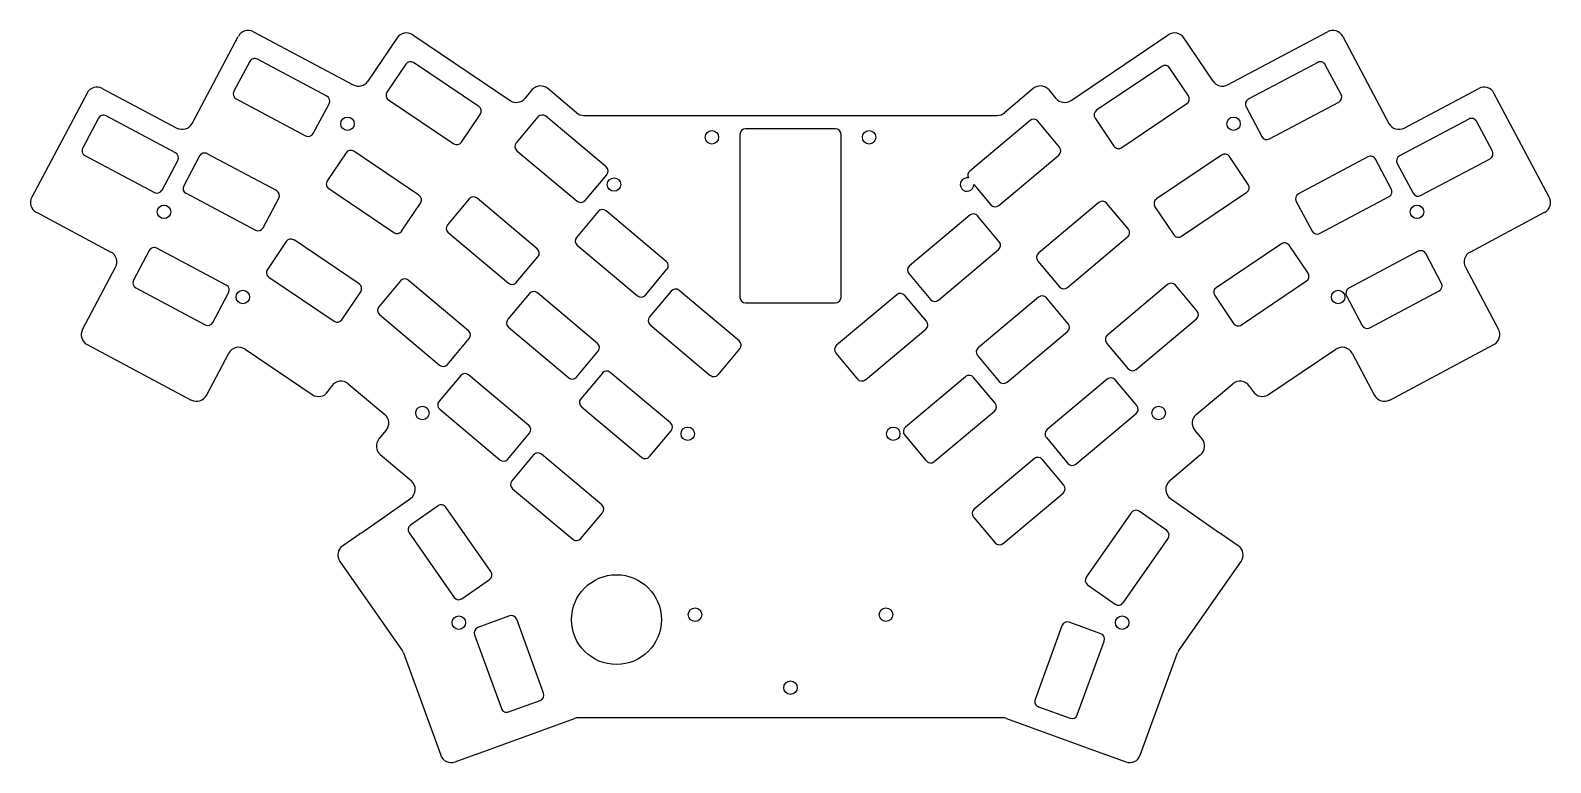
# Model space of a CAD drawing. Header units: millimetres. Extents: x -8 to 262, y -89 to 41.
import ezdxf

# ---------------------------------------------------------------- set-up
doc = ezdxf.new("R2010")
doc.units = ezdxf.units.MM

msp = doc.modelspace()

# ---------------------------------------------------------------- linework, layer by layer
for p, q in [((31.3, 40.66), (49.08, 31.21)), ((204.81, 31.21), (222.59, 40.66)), ((20.36, 24.34), (28.6, 39.84)), ((56.88, 39.57), (51.68, 31.86)), ((59.66, 40.11), (76.99, 28.42)), ((176.91, 28.42), (194.24, 40.11)), ((202.22, 31.86), (197.02, 39.57)), ((225.3, 39.84), (233.54, 24.34)), ((30.63, 35.36), (27.82, 30.06)), ((44.35, 29.2), (31.99, 35.77)), ((220.85, 35.21), (208.49, 28.63)), ((58.44, 34.9), (55.08, 29.92)), ((71.43, 27.34), (59.83, 35.17)), ((193.08, 34.5), (181.47, 26.67)), ((197.82, 29.25), (194.46, 34.23)), ((225.02, 29.5), (222.2, 34.79)), ((4.37, 30.58), (17.66, 23.51)), ((80.9, 30.29), (79.64, 28.79)), ((88.85, 26.23), (83.72, 30.54)), ((170.18, 30.54), (165.05, 26.23)), ((174.26, 28.79), (173, 30.29)), ((236.24, 23.51), (249.53, 30.58)), ((1.66, 29.75), (-8.2, 11.21)), ((28.23, 28.71), (40.59, 22.13)), ((41.95, 22.55), (44.76, 27.84)), ((55.35, 28.54), (66.96, 20.71)), ((185.94, 20.04), (197.55, 27.87)), ((208.08, 27.28), (210.89, 21.98)), ((212.25, 21.57), (224.61, 28.14)), ((262.09, 11.21), (252.24, 29.75)), ((3.7, 25.27), (0.88, 19.97)), ((17.41, 19.11), (5.05, 25.69)), ((68.35, 20.98), (71.7, 25.95)), ((81.96, 25.49), (78.1, 20.89)), ((94.09, 16.61), (83.37, 25.61)), ((90.14, 25.76), (163.76, 25.76)), ((169.61, 24.84), (158.89, 15.84)), ((174.88, 20.12), (171.02, 24.71)), ((181.2, 25.28), (184.56, 20.31)), ((247.79, 25.12), (235.43, 18.55)), ((251.96, 19.41), (249.14, 24.71)), ((117.95, 22.37), (117.95, -6.63)), ((134.95, 23.37), (118.95, 23.37)), ((135.95, -6.63), (135.95, 22.37)), ((47.79, 19.11), (44.43, 14.13)), ((60.78, 11.55), (49.17, 19.38)), ((78.23, 19.48), (88.95, 10.48)), ((1.29, 18.62), (13.66, 12.05)), ((15.01, 12.46), (17.82, 17.76)), ((21.69, 18.54), (18.87, 13.24)), ((35.4, 12.38), (23.04, 18.95)), ((164.03, 9.71), (174.75, 18.71)), ((203.73, 18.7), (192.12, 10.88)), ((208.47, 13.46), (205.12, 18.43)), ((229.79, 18.39), (217.43, 11.81)), ((233.96, 12.68), (231.15, 17.97)), ((235.01, 17.2), (237.83, 11.9)), ((239.18, 11.49), (251.54, 18.06)), ((90.36, 10.61), (94.22, 15.2)), ((19.29, 11.89), (31.65, 5.31)), ((33, 5.73), (35.82, 11.02)), ((44.7, 12.74), (56.31, 4.91)), ((69.71, 10.89), (65.86, 6.3)), ((81.85, 2.02), (71.12, 11.02)), ((159.58, 13.46), (162.62, 9.83)), ((196.6, 4.24), (208.2, 12.07)), ((221.19, 4.75), (233.55, 11.32)), ((-7.37, 8.51), (5.92, 1.44)), ((57.69, 5.18), (61.05, 10.16)), ((92.7, 8.64), (88.84, 4.05)), ((104.83, -0.23), (94.1, 8.77)), ((181.86, 10.24), (171.13, 1.25)), ((187.12, 5.53), (183.26, 10.12)), ((191.85, 9.49), (195.21, 4.51)), ((217.02, 10.46), (219.84, 5.16)), ((247.98, 1.44), (261.27, 8.51)), ((158.87, 8), (148.15, -1)), ((164.14, 3.28), (160.28, 7.87)), ((37.13, 3.31), (33.78, -1.66)), ((50.13, -4.25), (38.52, 3.58)), ((65.98, 4.89), (76.71, -4.11)), ((176.27, -4.88), (187, 4.12)), ((214.38, 2.91), (202.78, -4.92)), ((12.75, 1.72), (9.93, -3.58)), ((26.46, -4.44), (14.1, 2.13)), ((78.11, -3.99), (81.97, 0.61)), ((88.96, 2.64), (99.69, -6.36)), ((153.29, -7.13), (164.02, 1.87)), ((219.13, -2.33), (215.77, 2.64)), ((238.74, 1.57), (226.38, -5.01)), ((242.91, -4.14), (240.09, 1.15)), ((0.85, -12.35), (6.75, -1.26)), ((101.1, -6.24), (104.95, -1.64)), ((148.03, -2.41), (151.88, -7.01)), ((171.01, -0.16), (174.86, -4.76)), ((247.15, -1.26), (253.04, -12.35)), ((10.34, -4.93), (22.71, -11.51)), ((34.05, -3.05), (45.65, -10.88)), ((57.47, -3.7), (53.61, -8.3)), ((69.6, -12.58), (58.88, -3.58)), ((117.82, -14.39), (107.09, -5.39)), ((194.1, -4.35), (183.38, -13.35)), ((199.37, -9.07), (195.51, -4.47)), ((207.25, -11.55), (218.86, -3.72)), ((24.06, -11.09), (26.88, -5.8)), ((47.04, -10.61), (50.4, -5.63)), ((80.45, -5.95), (76.59, -10.54)), ((92.58, -14.82), (81.86, -5.83)), ((105.68, -5.52), (101.83, -10.11)), ((118.95, -7.63), (134.95, -7.63)), ((145.89, -6.16), (135.16, -15.16)), ((151.15, -10.88), (147.3, -6.29)), ((171.12, -6.6), (160.39, -15.6)), ((176.38, -11.32), (172.53, -6.72)), ((202.51, -6.31), (205.86, -11.28)), ((225.96, -6.36), (228.78, -11.66)), ((230.13, -12.07), (242.49, -5.5)), ((53.74, -9.71), (64.46, -18.7)), ((188.52, -19.48), (199.24, -10.48)), ((76.72, -11.95), (87.44, -20.95)), ((101.95, -11.52), (112.67, -20.52)), ((140.31, -21.29), (151.03, -12.29)), ((165.54, -21.72), (176.26, -12.72)), ((1.68, -15.05), (20.22, -24.91)), ((29.8, -15.86), (41.78, -23.95)), ((65.87, -18.58), (69.73, -13.98)), ((88.85, -20.83), (92.71, -16.23)), ((114.08, -20.4), (117.94, -15.8)), ((183.25, -14.76), (187.11, -19.35)), ((212.11, -23.95), (224.1, -15.86)), ((233.68, -24.91), (252.22, -15.05)), ((22.93, -24.08), (26.91, -16.58)), ((135.04, -16.57), (138.9, -21.17)), ((160.27, -17), (164.13, -21.6)), ((226.98, -16.58), (230.97, -24.08)), ((68.21, -20.54), (64.35, -25.14)), ((80.34, -29.42), (69.61, -20.42)), ((93.44, -20.11), (89.58, -24.7)), ((105.57, -28.98), (94.85, -19.99)), ((158.13, -20.76), (147.41, -29.76)), ((163.4, -25.48), (159.54, -20.88)), ((183.36, -21.19), (172.64, -30.19)), ((188.63, -25.91), (184.77, -21.31)), ((44.56, -23.41), (45.23, -22.42)), ((48.17, -22.01), (54.69, -27.47)), ((199.21, -27.47), (205.73, -22.01)), ((208.67, -22.42), (209.34, -23.41)), ((64.47, -26.55), (75.2, -35.55)), ((89.7, -26.11), (100.43, -35.11)), ((152.55, -35.88), (163.28, -26.89)), ((177.78, -36.32), (188.51, -27.32)), ((54.93, -30.29), (53.65, -31.82)), ((76.61, -35.42), (80.46, -30.83)), ((101.84, -34.99), (105.69, -30.39)), ((147.29, -31.16), (151.14, -35.76)), ((172.52, -31.6), (176.37, -36.19)), ((200.25, -31.82), (198.96, -30.29)), ((53.89, -34.64), (59.39, -39.26)), ((81.19, -34.7), (77.33, -39.3)), ((93.33, -43.58), (82.6, -34.58)), ((194.5, -39.26), (200, -34.64)), ((170.38, -35.35), (159.65, -44.35)), ((175.64, -40.07), (171.79, -35.47)), ((50.52, -48.55), (59.26, -42.43)), ((77.46, -40.71), (88.18, -49.71)), ((164.8, -50.48), (175.52, -41.48)), ((194.64, -42.43), (203.38, -48.55)), ((64.17, -43.75), (59.26, -47.19)), ((73.59, -55.46), (65.56, -43.99)), ((89.59, -49.58), (93.45, -44.99)), ((159.53, -45.76), (163.39, -50.35)), ((187.65, -44.97), (179.62, -56.44)), ((193.95, -48.17), (189.04, -44.73)), ((50.29, -48.71), (47.19, -50.88)), ((50.26, -48.64), (50.52, -48.55)), ((50.29, -48.71), (50.26, -48.64)), ((59.01, -48.58), (67.04, -60.05)), ((203.38, -48.55), (203.63, -48.64)), ((203.63, -48.64), (203.61, -48.71)), ((206.71, -50.88), (203.61, -48.71)), ((186.17, -61.03), (194.2, -49.56)), ((46.7, -53.66), (57.78, -69.49)), ((196.12, -69.49), (207.2, -53.66)), ((68.43, -60.29), (73.35, -56.85)), ((179.86, -57.84), (184.78, -61.28)), ((76.91, -63.36), (71.27, -65.42)), ((82.98, -77.12), (78.19, -63.96)), ((182.22, -66.54), (176.58, -64.49)), ((70.67, -66.7), (75.46, -79.85)), ((175.3, -65.09), (170.51, -78.24)), ((58.02, -69.95), (64.65, -88.15)), ((178.03, -80.98), (182.82, -67.83)), ((189.25, -88.15), (195.88, -69.95)), ((76.74, -80.45), (82.38, -78.4)), ((171.11, -79.53), (176.75, -81.58)), ((71.03, -87.96), (88.49, -81.6)), ((164.72, -81.48), (89.17, -81.48)), ((165.41, -81.6), (182.87, -87.96)), ((67.21, -89.35), (70.78, -88.05)), ((70.82, -88.11), (70.78, -88.05)), ((71.03, -87.96), (70.82, -88.11)), ((183.08, -88.11), (182.87, -87.96)), ((183.12, -88.05), (183.08, -88.11)), ((183.12, -88.05), (186.69, -89.35))]:
    msp.add_line(p, q)
for centre, radius in [((48.04, 24.28), 1.2), ((205.86, 24.28), 1.2), ((112.95, 21.87), 1.2), ((140.95, 21.87), 1.2), ((95.52, 13.45), 1.2), ((15.36, 8.6), 1.2), ((238.54, 8.6), 1.2), ((29.41, -6.57), 1.2), ((224.49, -6.57), 1.2), ((61.39, -27.22), 1.2), ((192.51, -27.22), 1.2), ((108.65, -30.92), 1.2), ((145.25, -30.92), 1.2), ((95.95, -64.01), 8), ((109.95, -63.13), 1.2), ((143.95, -63.13), 1.2), ((67.88, -64.55), 1.2), ((186.02, -64.55), 1.2), ((126.95, -76.13), 1.2)]:
    msp.add_circle(centre, radius)
for centre, radius, start, end in [((30.37, 38.9), 2, 62, 152), ((223.53, 38.9), 2, 28, 118), ((58.54, 38.45), 2, 56, 146), ((195.36, 38.45), 2, 34, 124), ((31.52, 34.89), 1, 62, 152), ((59.27, 34.34), 1, 56, 146), ((221.32, 34.32), 1, 28, 118), ((193.64, 33.67), 1, 34, 124), ((3.43, 28.81), 2, 62, 152), ((28.7, 29.59), 1, 152, 242), ((50.02, 32.98), 2, 242, 326), ((55.91, 29.37), 1, 146, 236), ((82.43, 29.01), 2, 50, 140), ((171.47, 29.01), 2, 40, 130), ((203.87, 32.98), 2, 214, 298), ((250.47, 28.81), 2, 28, 118), ((43.88, 28.31), 1, 332, 62), ((70.87, 26.51), 1, 326, 56), ((78.11, 30.08), 2, 236, 320), ((175.79, 30.08), 2, 220, 304), ((196.99, 28.69), 1, 304, 34), ((208.96, 27.75), 1, 118, 208), ((224.14, 29.03), 1, 298, 28), ((4.58, 24.8), 1, 62, 152), ((82.73, 24.84), 1, 50, 140), ((90.14, 27.76), 2, 230, 270), ((163.76, 27.76), 2, 270, 310), ((170.25, 24.07), 1, 40, 130), ((182.03, 25.84), 1, 124, 214), ((248.26, 24.24), 1, 28, 118), ((18.59, 25.28), 2, 242, 332), ((41.06, 23.02), 1, 242, 332), ((118.95, 22.37), 1, 90, 180), ((134.95, 22.37), 1, 0, 90), ((211.78, 22.45), 1, 208, 298), ((235.3, 25.28), 2, 208, 298), ((1.76, 19.51), 1, 152, 242), ((16.94, 18.23), 1, 332, 62), ((22.57, 18.07), 1, 62, 152), ((48.61, 18.55), 1, 56, 146), ((67.52, 21.54), 1, 236, 326), ((78.87, 20.25), 1, 140, 230), ((174.11, 19.48), 1, 310, 40), ((185.38, 20.87), 1, 214, 304), ((251.07, 18.94), 1, 298, 28), ((93.45, 15.84), 1, 320, 50), ((204.29, 17.88), 1, 34, 124), ((230.26, 17.5), 1, 28, 118), ((235.9, 17.67), 1, 118, 208), ((45.26, 13.57), 1, 146, 236), ((158.38, 13.45), 1.2, 77.5056, 360.4288), ((159.53, 15.07), 1, 130, 206.6672), ((-6.43, 10.27), 2, 152, 242), ((14.12, 12.93), 1, 242, 332), ((19.76, 12.77), 1, 152, 242), ((34.94, 11.49), 1, 332, 62), ((60.22, 10.72), 1, 326, 56), ((70.48, 10.25), 1, 50, 140), ((192.68, 10.05), 1, 124, 214), ((207.64, 12.9), 1, 304, 34), ((217.9, 10.93), 1, 118, 208), ((233.08, 12.21), 1, 298, 28), ((238.71, 12.37), 1, 208, 298), ((260.33, 10.27), 2, 298, 28), ((89.59, 11.25), 1, 230, 320), ((93.46, 8), 1, 50, 140), ((159.52, 7.23), 1, 40, 130), ((163.39, 10.48), 1, 220, 310), ((182.5, 9.48), 1, 40, 130), ((32.12, 6.2), 1, 242, 332), ((66.62, 5.65), 1, 140, 230), ((186.36, 4.88), 1, 310, 40), ((37.96, 2.75), 1, 56, 146), ((56.87, 5.74), 1, 236, 326), ((89.6, 3.41), 1, 140, 230), ((163.37, 2.63), 1, 310, 40), ((196.04, 5.07), 1, 214, 304), ((214.94, 2.08), 1, 34, 124), ((220.72, 5.63), 1, 208, 298), ((4.98, -0.33), 2, 332, 62), ((13.63, 1.25), 1, 62, 152), ((81.2, 1.25), 1, 320, 50), ((171.77, 0.48), 1, 130, 220), ((239.21, 0.68), 1, 28, 118), ((248.92, -0.33), 2, 118, 208), ((34.61, -2.22), 1, 146, 236), ((104.19, -1), 1, 320, 50), ((148.79, -1.77), 1, 130, 220), ((218.3, -2.89), 1, 304, 34), ((10.81, -4.05), 1, 152, 242), ((25.99, -5.33), 1, 332, 62), ((49.57, -5.08), 1, 326, 56), ((58.24, -4.34), 1, 50, 140), ((77.35, -3.35), 1, 230, 320), ((106.45, -6.16), 1, 50, 140), ((175.63, -4.12), 1, 220, 310), ((194.74, -5.11), 1, 40, 130), ((203.33, -5.75), 1, 124, 214), ((226.85, -5.89), 1, 118, 208), ((242.02, -4.61), 1, 298, 28), ((81.22, -6.59), 1, 50, 140), ((100.33, -5.59), 1, 230, 320), ((118.95, -6.63), 1, 180, 270), ((134.95, -6.63), 1, 270, 360), ((146.53, -6.93), 1, 40, 130), ((152.65, -6.36), 1, 220, 310), ((171.76, -7.36), 1, 40, 130), ((46.21, -10.05), 1, 236, 326), ((54.38, -8.94), 1, 140, 230), ((77.36, -11.19), 1, 140, 230), ((102.59, -10.75), 1, 140, 230), ((198.6, -9.71), 1, 310, 40), ((2.62, -13.28), 2, 152, 242), ((23.18, -10.62), 1, 242, 332), ((68.96, -13.34), 1, 320, 50), ((150.39, -11.53), 1, 310, 40), ((175.62, -11.96), 1, 310, 40), ((184.02, -14.11), 1, 130, 220), ((206.69, -10.72), 1, 214, 304), ((229.66, -11.19), 1, 208, 298), ((251.28, -13.28), 2, 298, 28), ((28.68, -17.52), 2, 56, 152), ((91.94, -15.59), 1, 320, 50), ((117.17, -15.16), 1, 320, 50), ((135.81, -15.93), 1, 130, 220), ((161.04, -16.36), 1, 130, 220), ((225.22, -17.52), 2, 28, 124), ((65.1, -17.94), 1, 230, 320), ((46.89, -23.54), 2, 50, 146), ((68.97, -21.18), 1, 50, 140), ((88.08, -20.19), 1, 230, 320), ((94.2, -20.75), 1, 50, 140), ((113.32, -19.75), 1, 230, 320), ((139.66, -20.52), 1, 220, 310), ((158.78, -21.52), 1, 40, 130), ((164.89, -20.96), 1, 220, 310), ((184.01, -21.96), 1, 40, 130), ((187.88, -18.71), 1, 220, 310), ((207.01, -23.54), 2, 34, 130), ((21.16, -23.14), 2, 242, 332), ((42.9, -22.29), 2, 236, 326), ((211, -22.29), 2, 214, 304), ((232.74, -23.14), 2, 208, 298), ((65.11, -25.78), 1, 140, 230), ((90.35, -25.35), 1, 140, 230), ((162.63, -26.12), 1, 310, 40), ((187.86, -26.55), 1, 310, 40), ((53.4, -29.01), 2, 320, 50), ((79.7, -30.18), 1, 320, 50), ((104.93, -29.75), 1, 320, 50), ((148.05, -30.52), 1, 130, 220), ((200.5, -29.01), 2, 130, 220), ((55.18, -33.11), 2, 140, 230), ((173.28, -30.95), 1, 130, 220), ((198.72, -33.11), 2, 310, 40), ((81.96, -35.34), 1, 50, 140), ((101.07, -34.35), 1, 230, 320), ((171.02, -36.12), 1, 40, 130), ((75.84, -34.78), 1, 230, 320), ((151.91, -35.12), 1, 220, 310), ((177.14, -35.55), 1, 220, 310), ((58.11, -40.79), 2, 305, 50), ((78.1, -39.94), 1, 140, 230), ((174.88, -40.71), 1, 310, 40), ((195.79, -40.79), 2, 130, 235), ((64.74, -44.57), 1, 35, 125), ((92.68, -44.34), 1, 320, 50), ((160.3, -45.11), 1, 130, 220), ((188.47, -45.55), 1, 55, 145), ((59.83, -48.01), 1, 125, 215), ((193.38, -48.99), 1, 325, 55), ((48.34, -52.51), 2, 125, 215), ((88.83, -48.94), 1, 230, 320), ((164.15, -49.71), 1, 220, 310), ((205.56, -52.51), 2, 325, 55), ((72.77, -56.03), 1, 305, 35), ((180.44, -57.02), 1, 145, 235), ((67.86, -59.48), 1, 215, 305), ((185.35, -60.46), 1, 235, 325), ((77.25, -64.3), 1, 20, 110), ((176.24, -65.43), 1, 70, 160), ((71.61, -66.36), 1, 110, 200), ((181.88, -67.48), 1, 340, 70), ((56.14, -70.63), 2, 20, 35), ((197.76, -70.63), 2, 145, 160), ((82.04, -77.46), 1, 290, 20), ((171.45, -78.59), 1, 160, 250), ((76.4, -79.51), 1, 200, 290), ((177.09, -80.64), 1, 250, 340), ((89.17, -83.48), 2, 90, 110), ((164.72, -83.48), 2, 70, 90), ((66.52, -87.47), 2, 200, 290), ((187.37, -87.47), 2, 250, 340)]:
    msp.add_arc(centre, radius, start, end)

doc.saveas('drawing.dxf')
